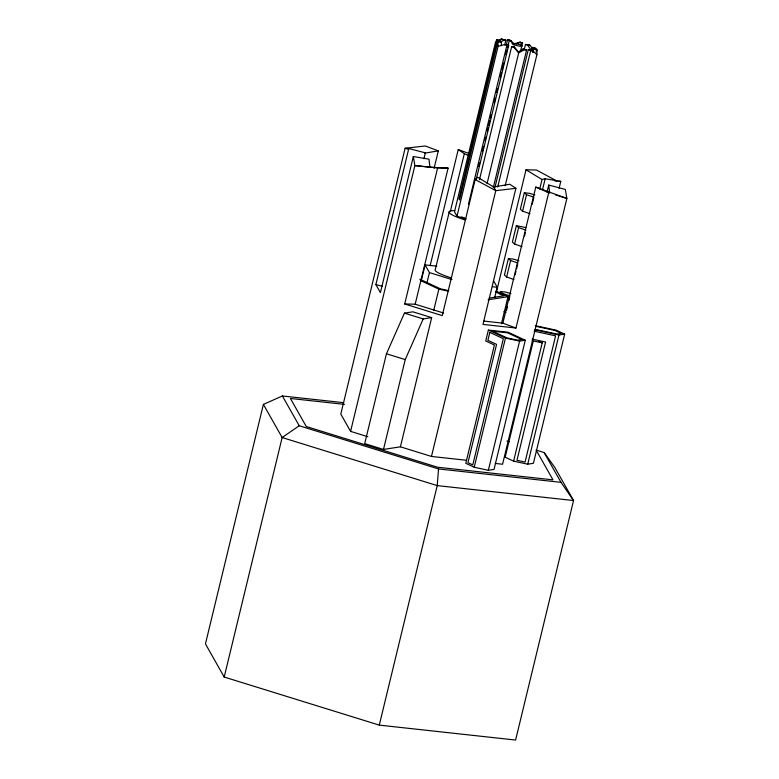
<?xml version="1.0" encoding="UTF-8"?>
<svg xmlns="http://www.w3.org/2000/svg" width="779" height="779" viewBox="0 0 779 779"><rect width="100%" height="100%" fill="white"/><g stroke="black" fill="none" stroke-linecap="round" stroke-linejoin="round"><path stroke-width="1.17" d="M466.173 219.055L456.991 216.202L498.073 46.399L497.976 41.131L501.345 41.784L501.355 45.62M505.211 185.684L536.877 54.793L537.072 50.041L533.303 48.688L532.456 52.222M533.313 52.524L533.303 48.688M282.387 395.975L299.233 425.753L438.538 468.939L437.223 485.609L379.285 725.122L224.206 677.048L205.452 643.902L263.39 404.389L282.387 395.975L343.617 402.675M224.206 677.048L282.144 437.535L299.233 425.753M434.069 168.439L438.324 150.844L425.227 145.975L405.109 148.292L340.803 414.087L350.589 431.371L367.844 436.717M448.1 168.118L437.632 167.894L404.71 303.976L415.178 304.2L448.1 168.118L429.959 167.232L428.956 159.169L413.337 156.54L380.415 292.622L375.877 284.598L408.79 148.516L425.373 152.85L423.961 158.712M350.589 431.371L414.886 165.576L413.337 156.54M400.416 446.815L431.673 317.628L412.899 311.814L404.437 313.129L386.452 353.783L364.718 443.621L383.492 449.444L400.416 446.815L431.469 456.445L466.426 460.272M421.283 280.586L425.081 264.889L436.824 266.175M383.492 449.444L405.226 359.596L423.201 318.942L431.673 317.628M430.125 265.727L458.227 149.587L469.464 153.638M427.028 282.563L429.443 272.592L425.081 264.889M449.366 211.46L435.364 269.33A26.817 4.333 13.6 0 0 450.69 277.684M450.428 211.177L464.333 153.687L458.227 149.587M456.991 216.202L454.498 211.791L495.571 41.988L497.109 39.602L458.977 198.947L459.542 199.96L497.976 41.131M433.728 310.315L438.859 289.116L420.358 280.469M504.714 44.88L505.853 40.177L501.306 38.95L499.397 39.963M506.447 44.345L507.587 39.641L511.024 40.742L513.546 43.955M468.481 204.127L506.905 45.299L508.706 45.221L476.251 179.336M431.469 456.445L495.775 190.66L493.701 186.989L477.683 177.291L475.171 179.53L442.248 315.612L404.71 303.976M478.803 166.433L479.66 162.908M482.503 151.145L483.642 146.433M485.064 140.551L485.921 137.026M487.342 131.145L488.199 127.61M488.764 125.263L489.903 120.55M490.478 118.204L491.335 114.669M494.178 102.906L495.317 98.203M496.739 92.321L497.596 88.787M500.439 77.024L501.579 72.32M502.143 69.964L503.857 62.904M505.844 54.666L506.983 49.963M507.557 47.607L509.262 40.557L507.587 39.641M479.455 179.706L511.618 46.759L512.582 46.419L514.588 47.042L518.726 52.806L487.06 183.698M521.034 45.572L521.599 43.215L522.563 42.874L520.859 49.934M524.335 49.126L525.474 44.422L529.71 45.094L532.826 48.619M493.292 187.651L526.594 50.002L523.157 48.892L518.288 52.027M495.025 187.116L528.328 49.457L532.885 50.693L536.877 54.793M497.723 186.931L530.733 50.46L528.328 49.457M531.989 51.395L532.593 47.431L531.181 50.022L527.49 45.046L525.474 44.422M536.215 51.872L536.78 49.515M493.701 186.989L509.787 184.233L515.893 188.333L482.97 324.415L515.971 328.027L548.893 191.946L535.786 187.077L502.864 323.158L483.954 321.084M494.801 297.218L497.216 287.247L493.399 280.498M496.496 291.804L526.01 169.803L536.488 170.026L557.092 181.156L554.775 180.903M488.375 330.072L485.736 340.968L494.412 345.029L465.803 463.31L474.226 467.244L488.336 470.302L494.032 469.416L525.289 340.228L508.181 332.234L488.375 330.072L505.474 338.057L519.593 341.114L525.289 340.228M499.865 293.849L500.43 291.502L505.62 292.067L510.956 293.722M518.921 260.809L513.575 259.154L508.395 258.579L504.412 275.045L506.642 277.003L513.984 279.515M525.815 227.556L516.36 225.667L512.378 242.123L514.607 244.08L521.949 246.602M534.842 194.964L529.506 193.319L524.325 192.744L520.343 209.21L522.573 211.158L529.915 213.68M506.642 277.003L510.625 260.537L508.395 258.579M514.607 244.08L518.59 227.624L516.36 225.667M522.573 211.158L526.546 194.701L524.325 192.744M501.442 323.782L507.996 296.692L496.028 291.093M506.593 310.081L507.45 306.556M508.872 300.675L509.719 297.15M515.123 274.812L515.98 271.287M516.545 268.93L517.684 264.237M524.51 236.018L525.367 232.493M532.193 204.273L533.897 197.223L526.546 194.701M539.74 188.956L542.028 179.501L545.164 178.751L560.783 181.38L559.079 188.421M474.226 467.244L505.474 338.057M542.603 189.307L545.164 178.751M547.033 192.111L548.737 185.071L565.32 189.404L566.878 198.441L502.572 464.235L495.347 463.437M488.336 470.302L519.593 341.114M533.226 341.29L505.181 457.205L513.604 461.149L527.714 464.196L533.411 463.31L564.668 334.123L556.245 330.189L535.416 325.69M513.604 461.149L542.213 342.857L539.058 341.387M527.714 464.196L558.971 335.009L564.668 334.123M511.618 46.759L514.052 47.519L514.588 47.042M516.341 43.887L520.129 42.124L522.563 42.874M500.186 42.485L504.091 39.982L505.853 40.177M526.594 50.002L524.452 49.768L518.726 52.806L514.052 47.519M498.073 46.399L504.471 44.549L508.706 45.221M520.129 42.124L513.731 43.975L509.729 39.875M424.545 153.21L438.324 150.844M489.105 298.104L503.916 295.806L495.619 291.93M488.121 299.769L507.996 296.692M515.893 188.333L495.775 190.66L475.171 179.53M527.49 45.046L529.71 45.094M405.109 148.292L408.79 148.516M558.942 181.264L560.783 181.38M437.632 167.894L414.886 165.576L428.801 167.105M509.262 40.557L511.024 40.742M530.733 50.46L532.885 50.693M492.513 286.73L497.216 287.247M344.503 404.379L290.401 398.459L306.283 426.522L437.564 467.225L552.973 479.854L537.101 451.791M438.538 468.939L560.997 482.347L573.548 500.537L515.61 740.05L379.285 725.122M498.268 41.647L501.588 42.212M532.593 47.431L536.215 48.512L532.836 47.86M448.831 290.664L440.505 288.863L419.774 279.174M438.859 289.116L448.246 291.151M535.533 326.235L554.843 330.413L561.201 333.373L556.897 334.045L535.28 329.371M534.784 329.78L558.971 335.009M534.102 331.202L555.602 335.846L525.075 462.054L516.964 460.301L545.582 342.02L532.154 339.118M532.145 340.686L542.213 342.857M497.401 40.119L500.878 40.946L497.109 39.602M533.547 49.116L537.072 50.041M375.877 284.598L382.508 286.331M519.593 42.602L521.599 43.215M504.471 44.549L506.905 45.299M406.248 148.643L408.537 149.354M555.456 194.896L566.878 198.441L548.893 191.946M461.324 216.903L464.732 217.964M429.443 272.592L451.986 279.583M415.178 304.2L443.631 313.022M404.437 313.129L423.201 318.942M386.452 353.783L405.226 359.596M507.002 441.05L509.32 441.771M536.02 450.048L544.151 452.57L554.794 467.39L573.548 500.537L437.223 485.609L282.144 437.535L263.39 404.389M518.59 227.624L525.932 230.136M510.625 260.537L517.967 263.059M510.011 295.971L502.659 293.459L500.43 291.502M503.925 311.717L506.029 312.437M501.306 38.95L504.091 39.982M502.864 323.158L515.971 328.027M464.333 153.687L468.627 155.557M535.786 187.077L547.588 192.199M526.01 169.803L542.028 179.501M523.157 48.892L524.452 49.768M544.151 452.57L560.997 482.347M548.737 185.071L549.74 193.124M464.693 219.814A26.817 4.333 13.6 0 1 454.78 210.622M489.806 332.399L487.888 340.316L496.574 344.376L467.955 462.658L472.785 464.917L503.322 338.709L489.806 332.399M521.813 339.478L517.519 340.141L506.876 337.843L492.601 331.172L507.538 332.808L521.813 339.478M513.926 44.754A5.219 0.847 13.6 0 0 522.105 46.127A5.219 0.847 13.6 0 0 515.24 43.575A5.219 0.847 13.6 0 0 513.926 44.754"/></g></svg>
